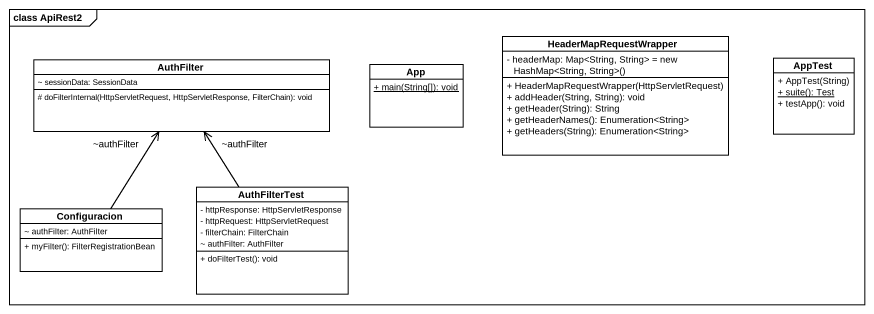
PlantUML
@startuml
mainframe class ApiRest2
hide circle
hide empty members
skinparam classAttributeIconSize 0
class AuthFilter {
  ~ sessionData: SessionData
  # doFilterInternal(HttpServletRequest, HttpServletResponse, FilterChain): void
}
class App {
  {static} + main(String[]): void
}
class HeaderMapRequestWrapper {
  {field} - headerMap: Map<String, String> = new HashMap<String, String>()
  + HeaderMapRequestWrapper(HttpServletRequest)
  + addHeader(String, String): void
  + getHeader(String): String
  + getHeaderNames(): Enumeration<String>
  + getHeaders(String): Enumeration<String>
}
class AppTest {
  + AppTest(String)
  {static} + suite(): Test
  + testApp(): void
}
class AuthFilterTest {
  - httpResponse: HttpServletResponse
  - httpRequest: HttpServletRequest
  - filterChain: FilterChain
  ~ authFilter: AuthFilter
  + doFilterTest(): void
}
class Configuracion {
  ~ authFilter: AuthFilter
  + myFilter(): FilterRegistrationBean
}
AuthFilterTest -up-> "~authFilter" AuthFilter
Configuracion -up-> "~authFilter" AuthFilter
@enduml
